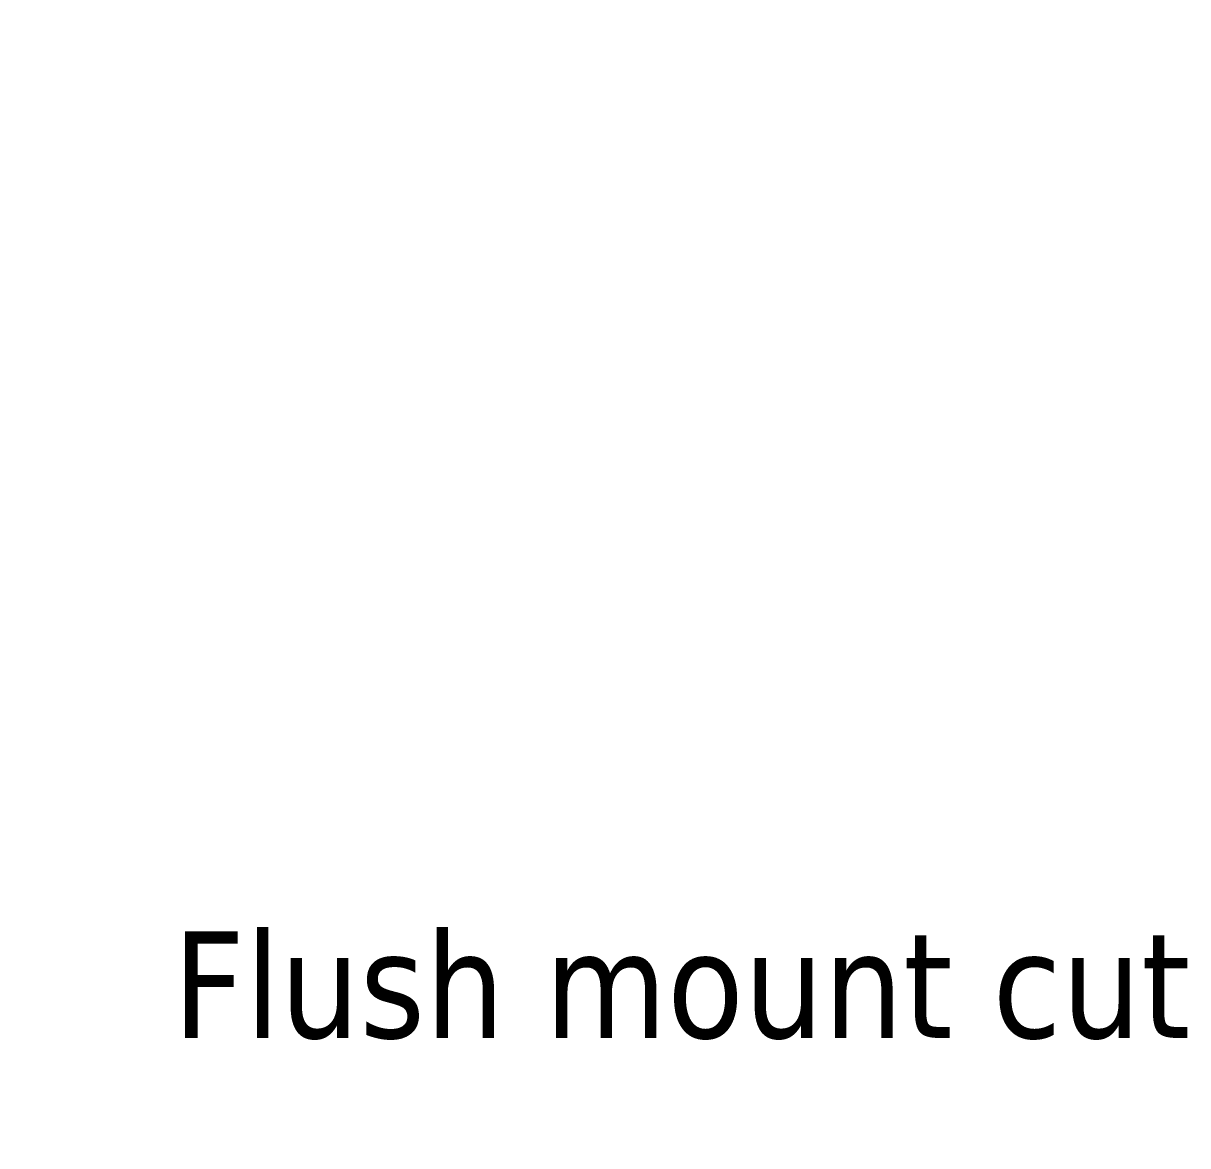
# Model space of a CAD drawing. Header units: millimetres. Extents: x 307 to 1784, y 295 to 1332.
# Drawn here: x 1323.3 to 1378.7, y 838.2 to 891.7 of the extents above; entities that cross this region are included whole.
import ezdxf

# ---------------------------------------------------------------- set-up
doc = ezdxf.new("R2010")
doc.units = ezdxf.units.MM
for name, color, linetype, lineweight in [('尺寸標注', 1, 'Continuous', 30), ('文字', 3, 'Continuous', 30), ('細實線', 1, 'Continuous', 13)]:
    doc.layers.add(name, color=color, linetype=linetype, lineweight=lineweight)
doc.styles.add('DIM', font='txt.shx', dxfattribs={"width": 0.7, "bigfont": 'chineset.shx'})
doc.styles.get("Standard").update_dxf_attribs({"font": 'arial.ttf'})
doc.dimstyles.new('mm+in(开孔纸尺寸)', dxfattribs={"dimscale": 3, "dimtxt": 3.8, "dimasz": 2, "dimexe": 1.25, "dimexo": 0.625, "dimgap": 2, "dimtad": 1, "dimtxsty": 'DIM', "dimcen": 0, "dimclrd": 256, "dimclre": 256, "dimclrt": 3, "dimadec": 0, "dimazin": 0, "dimtfac": 1, "dimtmove": 0, "dimatfit": 1, "dimfxl": 1, "dimlwd": -1, "dimarcsym": 0})

# ---------------------------------------------------------------- blocks, each defined once
blk = doc.blocks.new('*D25')
at = {"layer": 'Defpoints', "color": 0}
for p in [(689.032, 971.518), (1474.332, 971.518), (1474.332, 622.848)]:
    blk.add_point(p, dxfattribs=at)
at = {"layer": '尺寸標注', "lineweight": -2}
for p, q in [((689.032, 969.643), (689.032, 619.098)), ((1474.332, 969.643), (1474.332, 619.098))]:
    blk.add_line(p, q, dxfattribs=at)
at = {"layer": '尺寸標注'}
blk.add_line((695.032, 622.848), (1468.332, 622.848), dxfattribs=at)
for points in [[(695.032, 623.848), (695.032, 621.848), (689.032, 622.848)], [(1468.332, 621.848), (1468.332, 623.848), (1474.332, 622.848)]]:
    blk.add_solid(points, dxfattribs=at)
at = {"layer": '尺寸標注', "color": 3, "insert": (1081.682, 635.498), "char_height": 11.4, "attachment_point": 5, "style": 'DIM'}
blk.add_mtext('785,3mm [30 15/16"]', dxfattribs=at)
blk = doc.blocks.new('*D26')
at = {"layer": 'Defpoints', "color": 0}
for p in [(695.382, 971.518), (1467.982, 971.518), (1467.982, 651.77)]:
    blk.add_point(p, dxfattribs=at)
at = {"layer": '尺寸標注', "lineweight": -2}
for p, q in [((695.382, 969.643), (695.382, 648.02)), ((1467.982, 969.643), (1467.982, 648.02))]:
    blk.add_line(p, q, dxfattribs=at)
at = {"layer": '尺寸標注'}
blk.add_line((701.382, 651.77), (1461.982, 651.77), dxfattribs=at)
for points in [[(701.382, 652.77), (701.382, 650.77), (695.382, 651.77)], [(1461.982, 650.77), (1461.982, 652.77), (1467.982, 651.77)]]:
    blk.add_solid(points, dxfattribs=at)
at = {"layer": '尺寸標注', "color": 3, "insert": (1081.682, 664.42), "char_height": 11.4, "attachment_point": 5, "style": 'DIM'}
blk.add_mtext('772,6mm [30 7/16"]', dxfattribs=at)
blk = doc.blocks.new('*D31')
at = {"layer": 'Defpoints', "color": 0}
for p in [(1447.982, 969.078), (1081.682, 802.741), (1447.982, 712.267)]:
    blk.add_point(p, dxfattribs=at)
at = {"layer": '尺寸標注', "lineweight": -2}
for p, q in [((1447.982, 967.203), (1447.982, 708.517)), ((1081.682, 800.866), (1081.682, 708.517))]:
    blk.add_line(p, q, dxfattribs=at)
at = {"layer": '尺寸標注'}
blk.add_line((1087.682, 712.267), (1441.982, 712.267), dxfattribs=at)
for points in [[(1087.682, 713.267), (1087.682, 711.267), (1081.682, 712.267)], [(1441.982, 711.267), (1441.982, 713.267), (1447.982, 712.267)]]:
    blk.add_solid(points, dxfattribs=at)
at = {"layer": '尺寸標注', "color": 3, "insert": (1264.832, 724.917), "char_height": 11.4, "attachment_point": 5, "style": 'DIM'}
blk.add_mtext('366,3mm [14 7/16"]', dxfattribs=at)
blk = doc.blocks.new('*D38')
at = {"layer": 'Defpoints', "color": 0}
for p in [(701.732, 971.428), (1461.632, 971.428), (1461.632, 678.866)]:
    blk.add_point(p, dxfattribs=at)
at = {"layer": '尺寸標注', "lineweight": -2}
for p, q in [((701.732, 969.553), (701.732, 675.116)), ((1461.632, 969.553), (1461.632, 675.116))]:
    blk.add_line(p, q, dxfattribs=at)
at = {"layer": '尺寸標注'}
blk.add_line((707.732, 678.866), (1455.632, 678.866), dxfattribs=at)
for points in [[(707.732, 679.866), (707.732, 677.866), (701.732, 678.866)], [(1455.632, 677.866), (1455.632, 679.866), (1461.632, 678.866)]]:
    blk.add_solid(points, dxfattribs=at)
at = {"layer": '尺寸標注', "color": 3, "insert": (1081.682, 691.516), "char_height": 11.4, "attachment_point": 5, "style": 'DIM'}
blk.add_mtext('759,9mm [29 15/16"]', dxfattribs=at)

msp = doc.modelspace()

# ---------------------------------------------------------------- linework, layer by layer
at = {"layer": '文字'}
msp.add_lwpolyline([(1378.339, 1173.062, 0.016145), (1281.882, 1176.178), (881.482, 1176.178, 0.016145), (785.024, 1173.062, 0.375749), (705.942, 1094.291, 0.034269), (705.942, 848.565, 0.375749), (785.024, 769.793, 0.016145), (881.482, 766.678), (1281.882, 766.678, 0.016145), (1378.339, 769.793, 0.375749), (1457.421, 848.565, 0.034269), (1457.421, 1094.291, 0.375749)], format="xyb", close=True, dxfattribs=at)

# ---------------------------------------------------------------- texts
at = {"layer": '細實線', "char_height": 5.07395, "attachment_point": 1}
for s, insert, width in [('{\\fTahoma|b0|i0|c0|p34; }', (1325.419, 856.189), 71.2582), ('{\\fTahoma|b0|i0|c0|p34; }', (1324.27, 849.07), 81.90588), ('{\\fTahoma|b0|i0|c0|p34;Flush mount cut}', (1330.395, 848.417), 70.61935)]:
    msp.add_mtext(s, dxfattribs=dict(at, insert=insert, width=width))

# ---------------------------------------------------------------- dimensions: what is measured, and where the dimension line sits
at = {"layer": '尺寸標注'}
for base, p1, p2, picture, middle in [((1474.332, 622.848), (689.032, 971.518), (1474.332, 971.518), '*D25', (1081.682, 622.848)), ((1467.982, 651.77), (695.382, 971.518), (1467.982, 971.518), '*D26', (1081.682, 651.77)), ((1461.632, 678.866), (701.732, 971.428), (1461.632, 971.428), '*D38', (1081.682, 678.866)), ((1447.982, 712.267), (1081.682, 802.741), (1447.982, 969.078), '*D31', (1264.832, 712.267))]:
    dim = msp.add_linear_dim(base=base, p1=p1, p2=p2, dimstyle='mm+in(开孔纸尺寸)', override={"dimpost": 'mm', "dimtofl": 0}, dxfattribs=at)
    dim.commit()
    dim.dimension.update_dxf_attribs({"geometry": picture, "text_midpoint": middle, "dimtype": 160})

doc.saveas('drawing.dxf')
